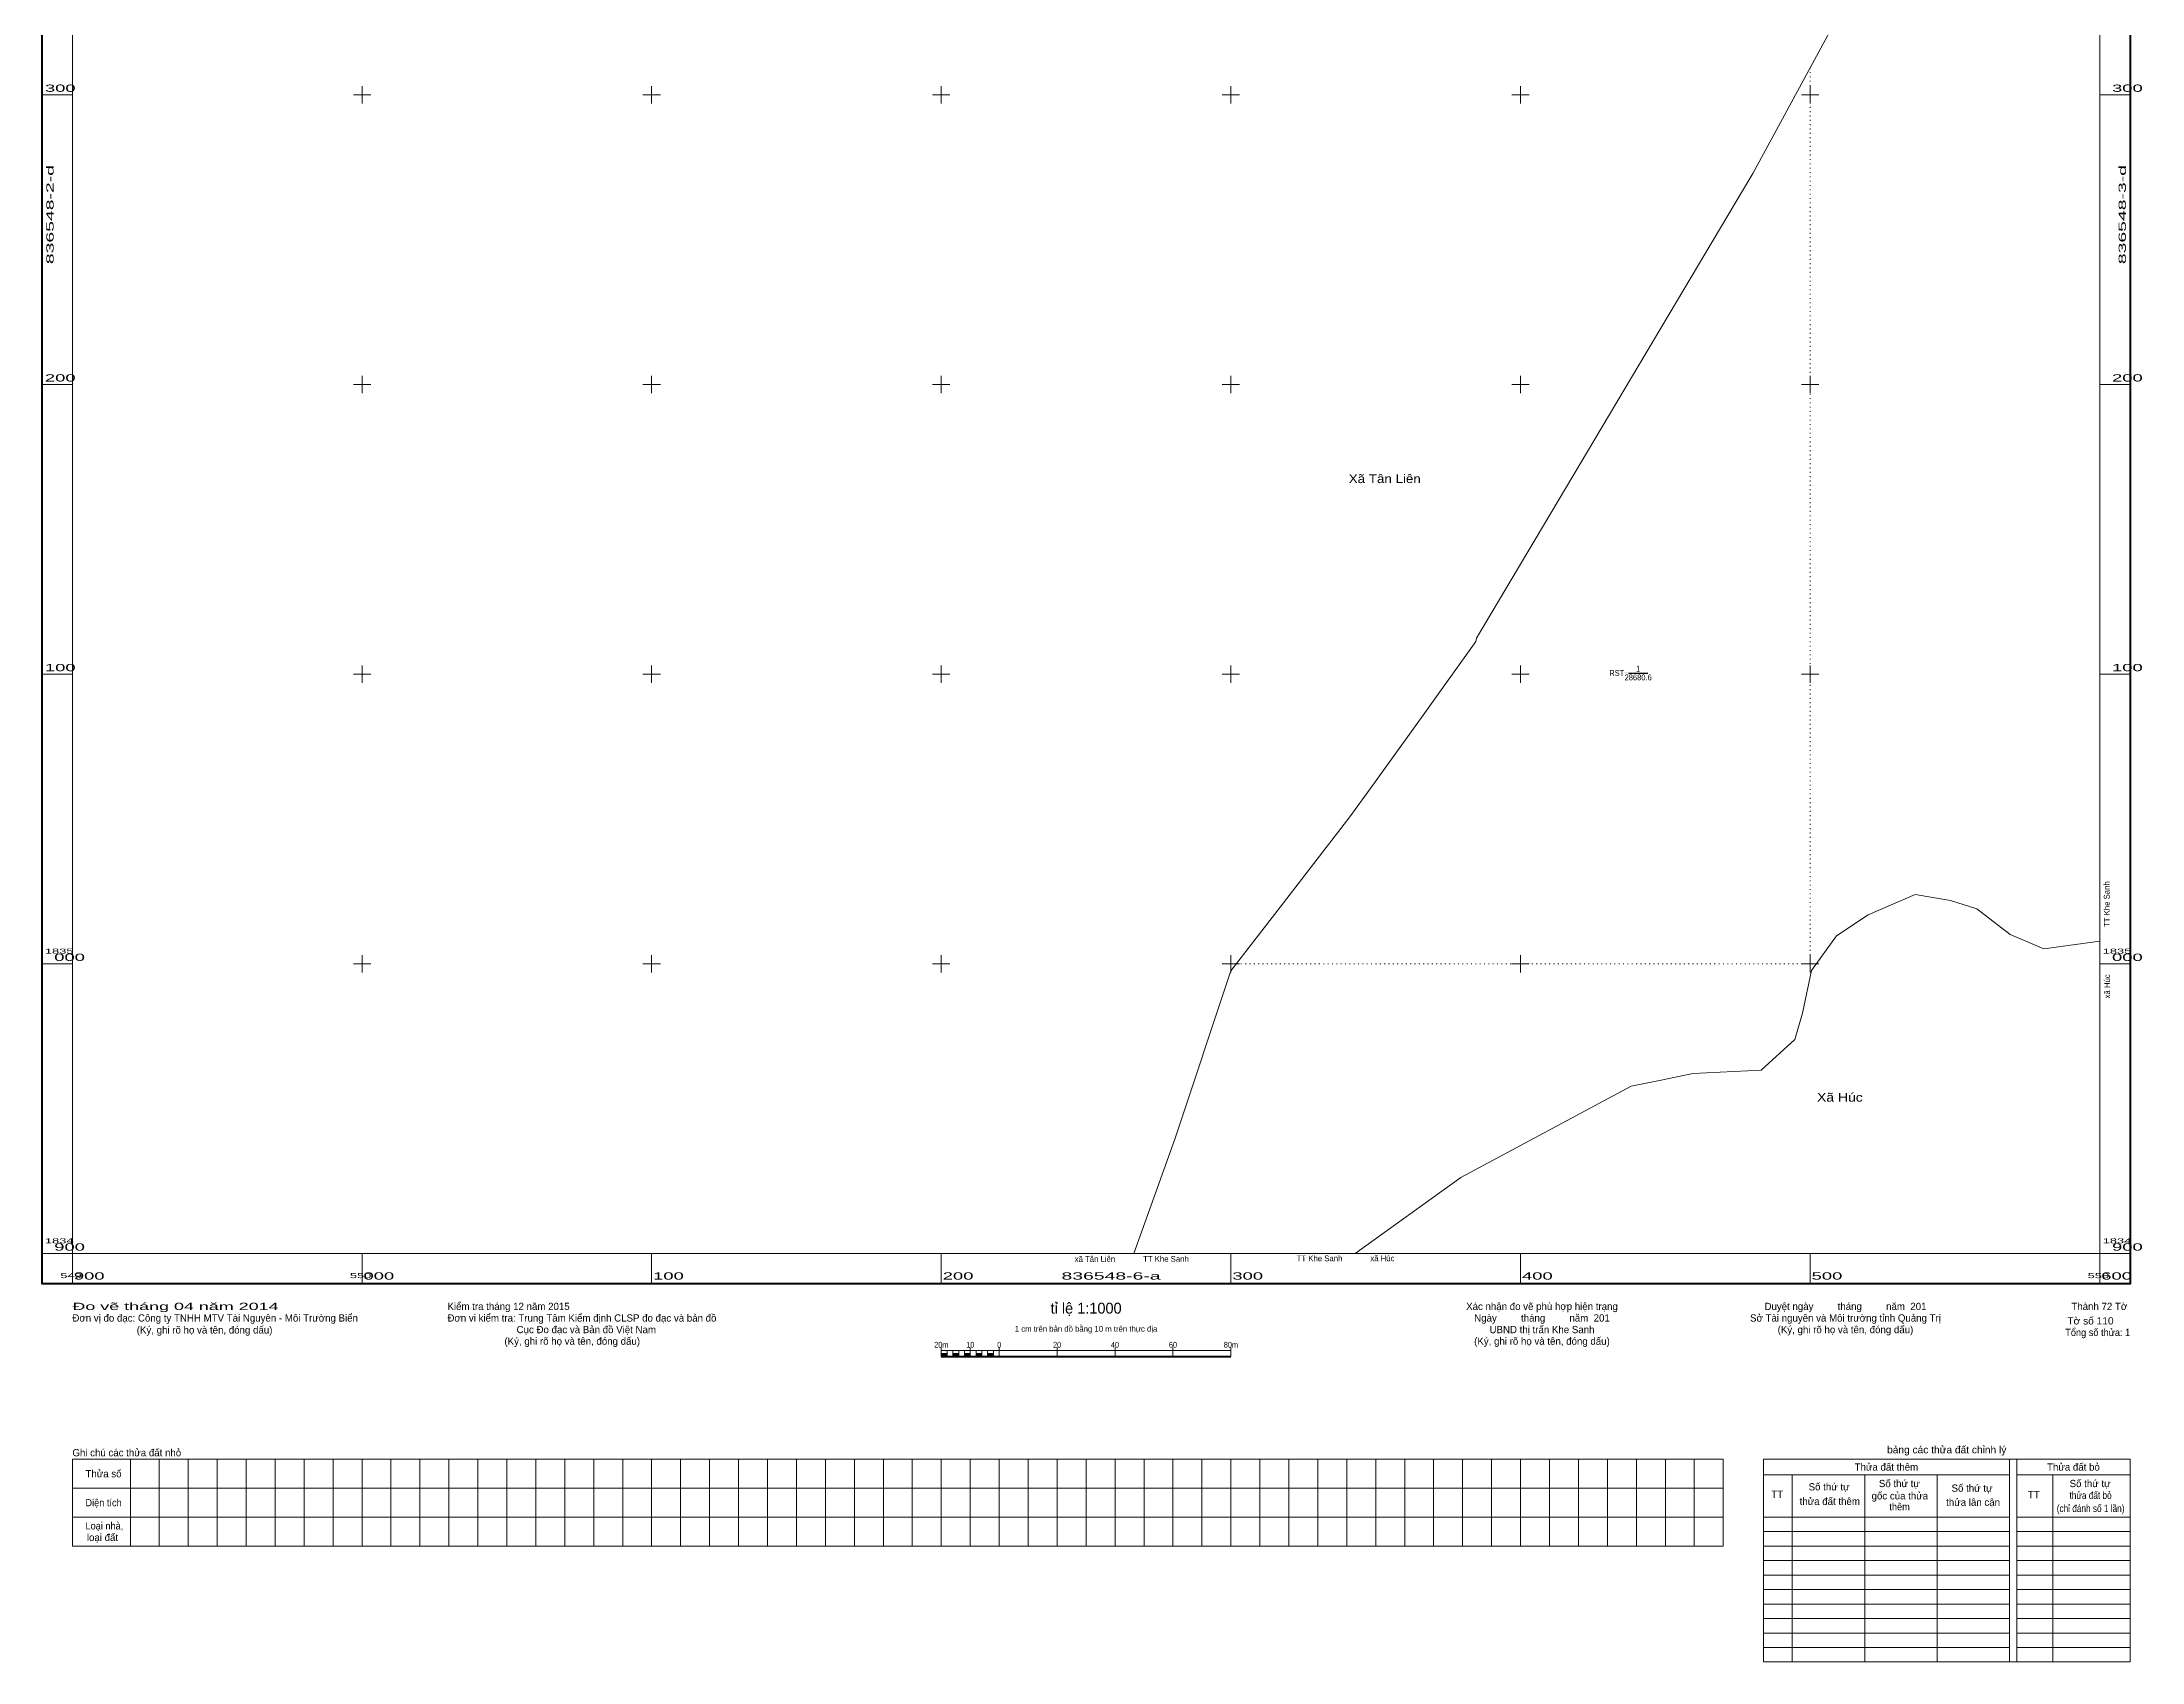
# Model space of a CAD drawing. Header units: metres. Extents: x 549890 to 550618, y 1834759 to 1835646.
# Drawn here: x 549890 to 550615, y 1834759 to 1835318 of the extents above; entities that cross this region are included whole.
import ezdxf
from ezdxf.enums import TextEntityAlignment as Align

# ---------------------------------------------------------------- set-up
doc = ezdxf.new("R2010")
doc.units = ezdxf.units.M
doc.linetypes.add('DOTTED', pattern=[1.5, 0.3, -1.2])
for name, color, linetype, lineweight in [('13', 7, 'Continuous', 25), ('24', 7, 'DOTTED', 13), ('46', 7, 'Continuous', 13), ('63', 7, 'Continuous', 13)]:
    doc.layers.add(name, color=color, linetype=linetype, lineweight=lineweight)
for name, color, linetype in [('15', 7, 'Continuous'), ('28', 7, 'Continuous'), ('48', 7, 'Continuous')]:
    doc.layers.add(name, color=color, linetype=linetype)

msp = doc.modelspace()

# ---------------------------------------------------------------- hatches: boundary and pattern name
at = {"layer": '63'}
for points in [[(550200, 1834864.5), (550200, 1834865.5), (550202, 1834865.5), (550202, 1834864.5)], [(550204, 1834864.5), (550204, 1834865.5), (550206, 1834865.5), (550206, 1834864.5)], [(550208, 1834864.5), (550208, 1834865.5), (550210, 1834865.5), (550210, 1834864.5)], [(550212, 1834864.5), (550212, 1834865.5), (550214, 1834865.5), (550214, 1834864.5)], [(550216, 1834864.5), (550216, 1834865.5), (550218, 1834865.5), (550218, 1834864.5)]]:
    msp.add_hatch(color=256, dxfattribs=at).paths.add_polyline_path(points)

# ---------------------------------------------------------------- linework, layer by layer
at = {"layer": '13'}
msp.add_line((550437.32, 1835100.37), (550443.92, 1835100.37), dxfattribs=at)
at = {"layer": '24'}
msp.add_lwpolyline([(550301.91, 1835000), (550500, 1835000), (550500, 1835309.31)], dxfattribs=at)
at = {"layer": '46'}
for points in [[(550474.11, 1835262.59), (550480.2, 1835272.82), (550574.24, 1835446.14), (550600, 1835493.62)], [(550366.35, 1835085.84), (550384.6, 1835111.21), (550384.8, 1835112.46), (550474.11, 1835262.59)], [(550315.06, 1835017.03), (550341.1, 1835050.75), (550348.04, 1835060.39), (550366.35, 1835085.84)], [(550600, 1835007.81), (550580.64, 1835005.21), (550569.06, 1835010.06), (550557.56, 1835019.02), (550548.43, 1835021.9), (550536.2, 1835023.92), (550520.03, 1835016.85), (550509.11, 1835009.6), (550500.49, 1834997.69), (550497.4, 1834982.95), (550494.74, 1834973.92), (550483.07, 1834963.24), (550459.54, 1834962.08), (550449.14, 1834959.99)], [(550266.51, 1834900), (550280.68, 1834939.51), (550300.02, 1834997.55), (550315.06, 1835017.03)], [(550342.9, 1834900), (550379.4, 1834926.25), (550438.22, 1834957.8), (550449.14, 1834959.99)]]:
    msp.add_lwpolyline(points, dxfattribs=at)
at = {"layer": '63'}
for p, q in [((550000, 1835297), (550000, 1835303)), ((550100, 1835297), (550100, 1835303)), ((550200, 1835297), (550200, 1835303)), ((550300, 1835297), (550300, 1835303)), ((550400, 1835297), (550400, 1835303)), ((550500, 1835297), (550500, 1835303)), ((549900, 1835300), (549889.5, 1835300)), ((549997, 1835300), (550003, 1835300)), ((550097, 1835300), (550103, 1835300)), ((550197, 1835300), (550203, 1835300)), ((550297, 1835300), (550303, 1835300)), ((550397, 1835300), (550403, 1835300)), ((550497, 1835300), (550503, 1835300)), ((550600, 1835300), (550610.5, 1835300)), ((550000, 1835197), (550000, 1835203)), ((550100, 1835197), (550100, 1835203)), ((550200, 1835197), (550200, 1835203)), ((550300, 1835197), (550300, 1835203)), ((550400, 1835197), (550400, 1835203)), ((550500, 1835197), (550500, 1835203)), ((549900, 1835200), (549889.5, 1835200)), ((549997, 1835200), (550003, 1835200)), ((550097, 1835200), (550103, 1835200)), ((550197, 1835200), (550203, 1835200)), ((550297, 1835200), (550303, 1835200)), ((550397, 1835200), (550403, 1835200)), ((550497, 1835200), (550503, 1835200)), ((550600, 1835200), (550610.5, 1835200)), ((549900, 1835100), (549889.5, 1835100)), ((549997, 1835100), (550003, 1835100)), ((550000, 1835097), (550000, 1835103)), ((550097, 1835100), (550103, 1835100)), ((550100, 1835097), (550100, 1835103)), ((550197, 1835100), (550203, 1835100)), ((550200, 1835097), (550200, 1835103)), ((550297, 1835100), (550303, 1835100)), ((550300, 1835097), (550300, 1835103)), ((550397, 1835100), (550403, 1835100)), ((550400, 1835097), (550400, 1835103)), ((550497, 1835100), (550503, 1835100)), ((550500, 1835097), (550500, 1835103)), ((550600, 1835100), (550610.5, 1835100)), ((549900, 1835000), (549889.5, 1835000)), ((549997, 1835000), (550003, 1835000)), ((550000, 1834997), (550000, 1835003)), ((550097, 1835000), (550103, 1835000)), ((550100, 1834997), (550100, 1835003)), ((550197, 1835000), (550203, 1835000)), ((550200, 1834997), (550200, 1835003)), ((550297, 1835000), (550303, 1835000)), ((550300, 1834997), (550300, 1835003)), ((550397, 1835000), (550403, 1835000)), ((550400, 1834997), (550400, 1835003)), ((550497, 1835000), (550503, 1835000)), ((550500, 1834997), (550500, 1835003)), ((550600, 1835000), (550610.5, 1835000)), ((549900, 1834900), (549889.5, 1834900)), ((549900, 1834900), (549900, 1834889.5)), ((550000, 1834900), (550000, 1834889.5)), ((550100, 1834900), (550100, 1834889.5)), ((550200, 1834900), (550200, 1834889.5)), ((550300, 1834900), (550300, 1834889.5)), ((550400, 1834900), (550400, 1834889.5)), ((550500, 1834900), (550500, 1834889.5)), ((550600, 1834900), (550600, 1834889.5)), ((550600, 1834900), (550610.5, 1834900)), ((550200, 1834864.5), (550200, 1834867.5)), ((550210, 1834864.5), (550210, 1834867.5)), ((550220, 1834864.5), (550220, 1834867.5)), ((550240, 1834864.5), (550240, 1834867.5)), ((550260, 1834864.5), (550260, 1834867.5)), ((550280, 1834864.5), (550280, 1834867.5)), ((550300, 1834864.5), (550300, 1834867.5)), ((550200, 1834866.5), (550300, 1834866.5)), ((550202, 1834864.5), (550202, 1834866.5)), ((550204, 1834864.5), (550204, 1834866.5)), ((550206, 1834864.5), (550206, 1834866.5)), ((550208, 1834864.5), (550208, 1834866.5)), ((550210, 1834864.5), (550210, 1834866.5)), ((550212, 1834864.5), (550212, 1834866.5)), ((550214, 1834864.5), (550214, 1834866.5)), ((550216, 1834864.5), (550216, 1834866.5)), ((550218, 1834864.5), (550218, 1834866.5)), ((549920, 1834829), (549920, 1834799)), ((549930, 1834829), (549930, 1834799)), ((549940, 1834829), (549940, 1834799)), ((549950, 1834829), (549950, 1834799)), ((549960, 1834829), (549960, 1834799)), ((549970, 1834829), (549970, 1834799)), ((549980, 1834829), (549980, 1834799)), ((549990, 1834829), (549990, 1834799)), ((550000, 1834829), (550000, 1834799)), ((550010, 1834829), (550010, 1834799)), ((550020, 1834829), (550020, 1834799)), ((550030, 1834829), (550030, 1834799)), ((550040, 1834829), (550040, 1834799)), ((550050, 1834829), (550050, 1834799)), ((550060, 1834829), (550060, 1834799)), ((550070, 1834829), (550070, 1834799)), ((550080, 1834829), (550080, 1834799)), ((550090, 1834829), (550090, 1834799)), ((550100, 1834829), (550100, 1834799)), ((550110, 1834829), (550110, 1834799)), ((550120, 1834829), (550120, 1834799)), ((550130, 1834829), (550130, 1834799)), ((550140, 1834829), (550140, 1834799)), ((550150, 1834829), (550150, 1834799)), ((550160, 1834829), (550160, 1834799)), ((550170, 1834829), (550170, 1834799)), ((550180, 1834829), (550180, 1834799)), ((550190, 1834829), (550190, 1834799)), ((550200, 1834829), (550200, 1834799)), ((550210, 1834829), (550210, 1834799)), ((550220, 1834829), (550220, 1834799)), ((550230, 1834829), (550230, 1834799)), ((550240, 1834829), (550240, 1834799)), ((550250, 1834829), (550250, 1834799)), ((550260, 1834829), (550260, 1834799)), ((550270, 1834829), (550270, 1834799)), ((550280, 1834829), (550280, 1834799)), ((550290, 1834829), (550290, 1834799)), ((550300, 1834829), (550300, 1834799)), ((550310, 1834829), (550310, 1834799)), ((550320, 1834829), (550320, 1834799)), ((550330, 1834829), (550330, 1834799)), ((550340, 1834829), (550340, 1834799)), ((550350, 1834829), (550350, 1834799)), ((550360, 1834829), (550360, 1834799)), ((550370, 1834829), (550370, 1834799)), ((550380, 1834829), (550380, 1834799)), ((550390, 1834829), (550390, 1834799)), ((550400, 1834829), (550400, 1834799)), ((550410, 1834829), (550410, 1834799)), ((550420, 1834829), (550420, 1834799)), ((550430, 1834829), (550430, 1834799)), ((550440, 1834829), (550440, 1834799)), ((550450, 1834829), (550450, 1834799)), ((550460, 1834829), (550460, 1834799)), ((550470, 1834829), (550470, 1834799)), ((550483.84, 1834829), (550610.5, 1834829)), ((550483.84, 1834829), (550483.84, 1834759)), ((550483.84, 1834823.63), (550568.84, 1834823.63)), ((550493.84, 1834823.63), (550493.84, 1834759)), ((550518.84, 1834823.63), (550518.84, 1834759)), ((550543.84, 1834823.63), (550543.84, 1834759)), ((550568.84, 1834829), (550568.84, 1834759)), ((550571.34, 1834829), (550571.34, 1834759)), ((550571.34, 1834823.63), (550610.5, 1834823.63)), ((550583.84, 1834823.63), (550583.84, 1834759)), ((550610.5, 1834829), (550610.5, 1834759)), ((549900, 1834819), (550470, 1834819)), ((549900, 1834809), (550470, 1834809)), ((550483.84, 1834809), (550568.84, 1834809)), ((550571.34, 1834809), (550610.5, 1834809)), ((550483.84, 1834804), (550568.84, 1834804)), ((550571.34, 1834804), (550610.5, 1834804)), ((550483.84, 1834799), (550568.84, 1834799)), ((550571.34, 1834799), (550610.5, 1834799)), ((550483.84, 1834794), (550568.84, 1834794)), ((550483.84, 1834789), (550568.84, 1834789)), ((550571.34, 1834794), (550610.5, 1834794)), ((550571.34, 1834789), (550610.5, 1834789)), ((550483.84, 1834784), (550568.84, 1834784)), ((550571.34, 1834784), (550610.5, 1834784)), ((550483.84, 1834779), (550568.84, 1834779)), ((550483.84, 1834774), (550568.84, 1834774)), ((550610.5, 1834779), (550571.34, 1834779)), ((550571.34, 1834774), (550610.5, 1834774)), ((550483.84, 1834769), (550568.84, 1834769)), ((550610.5, 1834769), (550571.34, 1834769)), ((550483.84, 1834764), (550568.84, 1834764)), ((550483.84, 1834759), (550568.84, 1834759)), ((550568.84, 1834759), (550571.34, 1834759)), ((550571.34, 1834764), (550610.5, 1834764)), ((550610.5, 1834759), (550571.34, 1834759))]:
    msp.add_line(p, q, dxfattribs=at)
at = {"layer": '63', "lineweight": 53}
msp.add_line((550200, 1834864.5), (550300, 1834864.5), dxfattribs=at)
at = {"layer": '63', "lineweight": 158}
msp.add_lwpolyline([(549889.5, 1835610.5), (550610.5, 1835610.5), (550610.5, 1834889.5), (549889.5, 1834889.5)], close=True, dxfattribs=at)
at = {"layer": '63'}
for points in [[(549900, 1835600), (550600, 1835600), (550600, 1834900), (549900, 1834900)], [(550200, 1834864.5), (550200, 1834865.5), (550202, 1834865.5), (550202, 1834864.5)], [(550204, 1834864.5), (550204, 1834865.5), (550206, 1834865.5), (550206, 1834864.5)], [(550208, 1834864.5), (550208, 1834865.5), (550210, 1834865.5), (550210, 1834864.5)], [(550212, 1834864.5), (550212, 1834865.5), (550214, 1834865.5), (550214, 1834864.5)], [(550216, 1834864.5), (550216, 1834865.5), (550218, 1834865.5), (550218, 1834864.5)]]:
    msp.add_lwpolyline(points, close=True, dxfattribs=at)
msp.add_lwpolyline([(550470, 1834799), (549900, 1834799), (549900, 1834829), (550470, 1834829)], dxfattribs=at)

# ---------------------------------------------------------------- texts
at = {"layer": '13', "width": 0.8}
msp.add_text('RST ', height=2, dxfattribs=at).set_placement((550436.49, 1835099.37), align=Align.RIGHT)
at = {"layer": '13'}
for s, width, p in [('28680.6', 0.85, (550440.62, 1835097.86)), ('1', 0.7, (550440.61, 1835100.88))]:
    msp.add_text(s, height=2, dxfattribs=dict(at, width=width)).set_placement(p, align=Align.CENTER)
at = {"layer": '15'}
for s, p in [('UBND thị trấn quản lý', (550436.47, 1835100.41)), ('Khối 6', (550436.46, 1835100.29)), ('Khối 6', (550436.46, 1835100.17))]:
    msp.add_text(s, height=0.1, dxfattribs=at).set_placement(p, align=Align.CENTER)
for s, width, p in [('RST', 0.85, (550436.47, 1835100.53)), ('1', 0.65, (550436.47, 1835100.65))]:
    msp.add_text(s, height=0.1, dxfattribs=dict(at, width=width)).set_placement(p, align=Align.CENTER)
at = {"layer": '28'}
for s, rotation, p in [('xã Húc                      TT Khe Sanh', 90.292, (550603.46, 1835008.27)), ('xã Tân Liên             TT Khe Sanh', 0.083, (550265.76, 1834897.12)), ('TT Khe Sanh             xã Húc', 0.083, (550339.59, 1834897.33))]:
    msp.add_text(s, height=2, rotation=rotation, dxfattribs=at).set_placement(p, align=Align.CENTER)
at = {"layer": '48'}
for s, width, p in [('Xã Tân Liên', 1.15, (550353.12, 1835165.94)), ('Xã Húc', 1.2, (550510.26, 1834952.42))]:
    msp.add_text(s, height=3, dxfattribs=dict(at, width=width)).set_placement(p, align=Align.CENTER)
at = {"layer": '63'}
for s, height, width, p in [('300', 2.5, 1.9, (549890.5, 1835301)), ('200', 2.5, 1.9, (549890.5, 1835201)), ('100', 2.5, 1.9, (549890.5, 1835101)), ('1835', 1.75, 1.9, (549890.5, 1835003.5)), ('1835', 1.75, 1.9, (550601, 1835003.5)), ('1834', 1.75, 1.9, (549890.5, 1834903.5)), ('1834', 1.75, 1.9, (550601, 1834903.5)), ('900', 2.5, 1.9, (549900.5, 1834891)), ('000', 2.5, 1.9, (550000.5, 1834891)), ('100', 2.5, 1.9, (550100.5, 1834891)), ('200', 2.5, 1.9, (550200.5, 1834891)), ('300', 2.5, 1.9, (550300.5, 1834891)), ('400', 2.5, 1.9, (550400.5, 1834891)), ('500', 2.5, 1.9, (550500.5, 1834891)), ('600', 2.5, 1.9, (550600.5, 1834891)), ('Đo vẽ tháng 04 năm 2014', 2.5, 1.85, (549900, 1834880.5)), ('Diện tích', 2.5, 0.95, (549904.5, 1834812.75)), ('Loại nhà,', 2.5, 0.95, (549904.5, 1834804.75))]:
    msp.add_text(s, height=height, dxfattribs=dict(at, width=width)).set_placement(p)
for s, height, width, p in [('300', 2.5, 1.9, (550614.82, 1835301)), ('200', 2.5, 1.9, (550614.82, 1835201)), ('100', 2.5, 1.9, (550614.82, 1835101)), ('000', 2.5, 1.9, (549904.32, 1835001)), ('000', 2.5, 1.9, (550614.82, 1835001)), ('900', 2.5, 1.9, (549904.32, 1834901)), ('900', 2.5, 1.9, (550614.82, 1834901)), ('549', 1.75, 1.9, (549903.22, 1834891.5)), ('550', 1.75, 1.9, (550003.22, 1834891.5)), ('550', 1.75, 1.9, (550603.22, 1834891.5)), ('Tổng số thửa: 1', 2.5, 0.95, (550610.5, 1834871.5)), ('Tờ số 110', 2.5, 1.05, (550604.77, 1834875.5))]:
    msp.add_text(s, height=height, dxfattribs=dict(at, width=width)).set_placement(p, align=Align.RIGHT)
at = {"layer": '63', "width": 2}
for s, p in [('836548-2-d', (549893.5, 1835258.61)), ('836548-3-d', (550609, 1835258.61))]:
    msp.add_text(s, height=2.5, rotation=90, dxfattribs=at).set_placement(p, align=Align.CENTER)
at = {"layer": '63'}
for s, height, width, p in [('836548-6-a', 2.5, 2, (550258.61, 1834891)), ('20m', 2, 0.95, (550200, 1834867.5)), ('10', 2, 0.95, (550209.99, 1834867.5)), ('0', 2, 0.9, (550220, 1834867.5)), ('20', 2, 0.95, (550239.99, 1834867.5)), ('40', 2, 0.95, (550259.99, 1834867.5)), ('60', 2, 0.95, (550279.99, 1834867.5)), ('80m', 2, 0.95, (550300, 1834867.5)), ('bảng các thửa đất chỉnh lý', 2.5, 1.05, (550547.15, 1834831.02)), ('thửa đất bỏ', 2.5, 0.85, (550596.82, 1834815.28)), ('thêm', 2.5, 0.95, (550530.88, 1834811.34)), ('(chỉ đánh số 1 lần)', 2.5, 0.85, (550596.83, 1834810.77))]:
    msp.add_text(s, height=height, dxfattribs=dict(at, width=width)).set_placement(p, align=Align.CENTER)
for s, p in [('Kiểm tra tháng 12 năm 2015', (550029.5, 1834880.5)), ('Đơn vị đo đạc: Công ty TNHH MTV Tài Nguyên - Môi Trường Biển', (549900, 1834876.5)), ('Đơn vi kiểm tra: Trung Tâm Kiểm định CLSP đo đạc và bản đồ', (550029.5, 1834876.5)), ('Cục Đo đạc và Bản đồ Việt Nam', (550053.37, 1834872.5)), ('(Ký, ghi rõ họ và tên, đóng dấu)', (550049.16, 1834868.5)), ('Ghi chú các thửa đất nhỏ', (549900, 1834830)), ('Thửa số', (549904.5, 1834822.75)), ('loại đất', (549905, 1834800.75))]:
    msp.add_text(s, height=2.5, dxfattribs=at).set_placement(p)
for s, height, p in [('tỉ lệ 1:1000', 3.75, (550250, 1834879.25)), ('Xác nhận đo vẽ phù hợp hiện trạng', 2.5, (550407.41, 1834880.5)), ('Duyệt ngày         tháng         năm  201', 2.5, (550512.19, 1834880.5)), ('(Ký, ghi rõ họ và tên, đóng dấu)', 2.5, (549945.64, 1834872.38)), ('1 cm trên bản đồ bằng 10 m trên thực địa', 2, (550249.99, 1834873)), ('Ngày         tháng         năm  201', 2.5, (550407.41, 1834876.5)), ('UBND thị trấn Khe Sanh', 2.5, (550407.41, 1834872.5)), ('Sở Tài nguyên và Môi trường tỉnh Quảng Trị', 2.5, (550512.19, 1834876.5)), ('(Ký, ghi rõ họ và tên, đóng dấu)', 2.5, (550512.19, 1834872.5)), ('(Ký, ghi rõ họ và tên, đóng dấu)', 2.5, (550407.4, 1834868.5)), ('Thửa đất thêm', 2.5, (550526.32, 1834825.06)), ('Thửa đất bỏ', 2.5, (550590.9, 1834825.06)), ('TT', 2.5, (550488.63, 1834815.64)), ('Số thứ tự', 2.5, (550506.54, 1834818.22)), ('gốc của thửa', 2.5, (550530.97, 1834815.11)), ('Số thứ tự', 2.5, (550530.8, 1834819.36)), ('Số thứ tự', 2.5, (550555.89, 1834817.76)), ('TT', 2.5, (550577.23, 1834815.52)), ('Số thứ tự', 2.5, (550596.65, 1834819.36)), ('thửa đất thêm', 2.5, (550506.77, 1834813.2)), ('thửa lân cận', 2.5, (550556.25, 1834812.9))]:
    msp.add_text(s, height=height, dxfattribs=at).set_placement(p, align=Align.CENTER)
msp.add_text('Thành 72 Tờ', height=2.5, dxfattribs=at).set_placement((550609.48, 1834880.5), align=Align.RIGHT)

doc.saveas('drawing.dxf')
